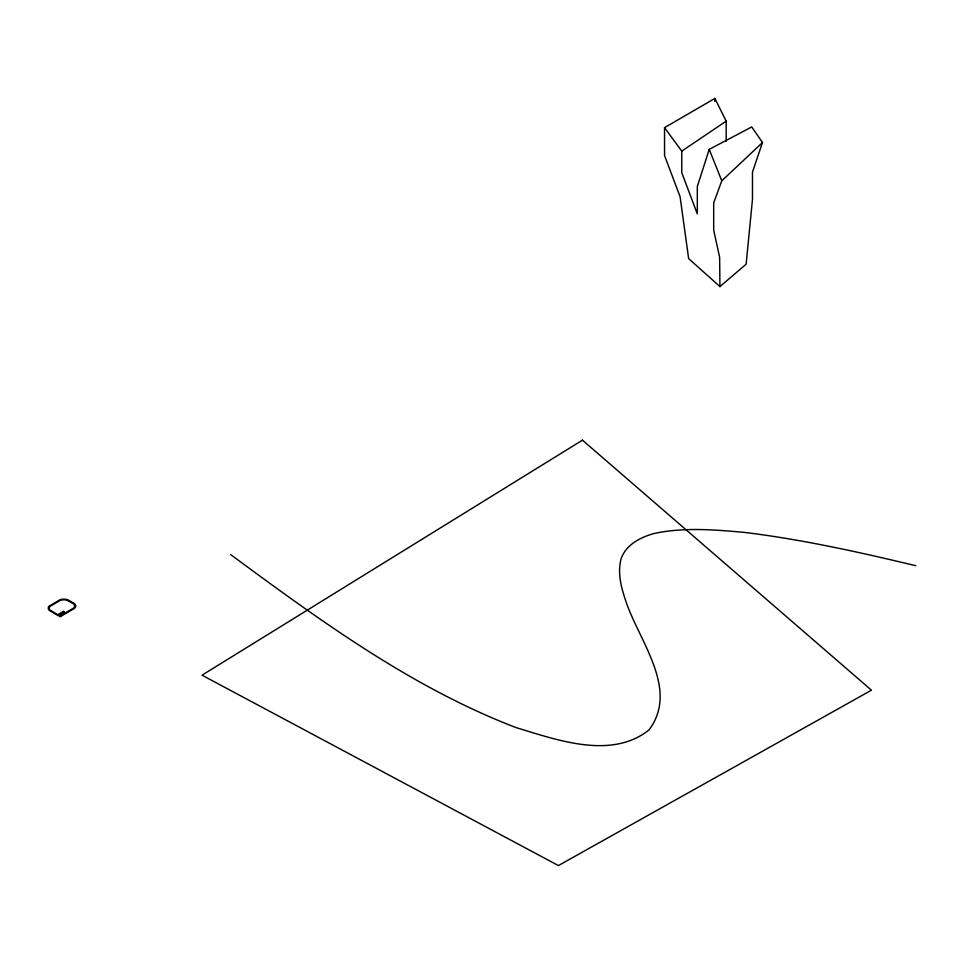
<?xml version="1.0" encoding="UTF-8"?>
<svg xmlns="http://www.w3.org/2000/svg" width="964" height="964" viewBox="0 0 964 964"><rect width="100%" height="100%" fill="white"/><g stroke="black" fill="none" stroke-linecap="round" stroke-linejoin="round"><path stroke-width="1.45" d="M664.545 127.634L664.545 155.517L680.078 196.704L688.645 258.605L719.939 286.597L746.124 264.208L752.474 199.428L752.474 172.074L762.488 142.515L751.739 126.947L709.227 149.372L697.309 186.51L697.309 213.863L681.765 172.664L681.765 151.131L664.545 127.634L714.878 98.436L726.181 121.139L726.181 141.25M762.488 142.515L721.795 180.822L713.685 202.814L713.685 230.179L719.626 257.195L719.939 286.597M681.765 151.131L726.181 121.139M915.8 565.711C859.346 552.179 802.578 539.539 744.895 532.453C714.637 529.706 683.813 527.079 653.821 533.55C640.144 537.478 626.034 544.636 621.033 558.927C617.635 572.206 620.732 585.799 624.973 598.499C637.24 638.903 680.247 688.573 648.953 729.989C611.212 759.909 556.999 739.93 516.162 727.639C411.568 687.501 320.12 620.515 230.589 554.541M709.227 149.372L721.795 180.822M714.878 98.436L714.878 101.377M75.71 605.97L75.409 607.236A7.097 4.097 0 0 1 74.541 608.344L60.069 616.803L59.382 616.406L73.71 608.043A6.302 3.639 0 0 0 74.481 607.079L74.481 604.898A5.989 3.458 0 0 0 73.698 603.946L67.42 600.319A5.953 3.434 0 0 0 65.769 599.873L62.045 599.873A5.88 3.398 0 0 0 60.407 600.319L50.224 606.199A5.941 3.422 0 0 0 49.441 607.151L49.309 608.959A6.025 3.482 0 0 0 50.249 610.248L58.84 615.309L58.165 615.707L49.068 610.212A6.905 3.989 0 0 1 48.345 609.067L48.333 607.38A6.844 3.952 0 0 1 49.044 606.236L59.864 599.849A6.796 3.928 0 0 1 61.756 599.331L62.455 599.234A7.796 4.507 0 0 1 64.648 599.174L66.046 599.331A6.869 3.964 0 0 1 67.95 599.849L74.505 603.633A6.796 3.928 0 0 1 75.409 604.729L75.71 605.97M582.461 440.162L202.03 675.186L558.421 865.564L871.456 690.188L582.461 440.162M59.599 613.562L58.912 613.947L60.732 614.213L59.599 613.562M61.491 612.465L60.804 612.863L62.636 613.116L61.491 612.465M63.383 611.369L62.696 611.766L64.528 612.032L63.383 611.369"/></g></svg>
